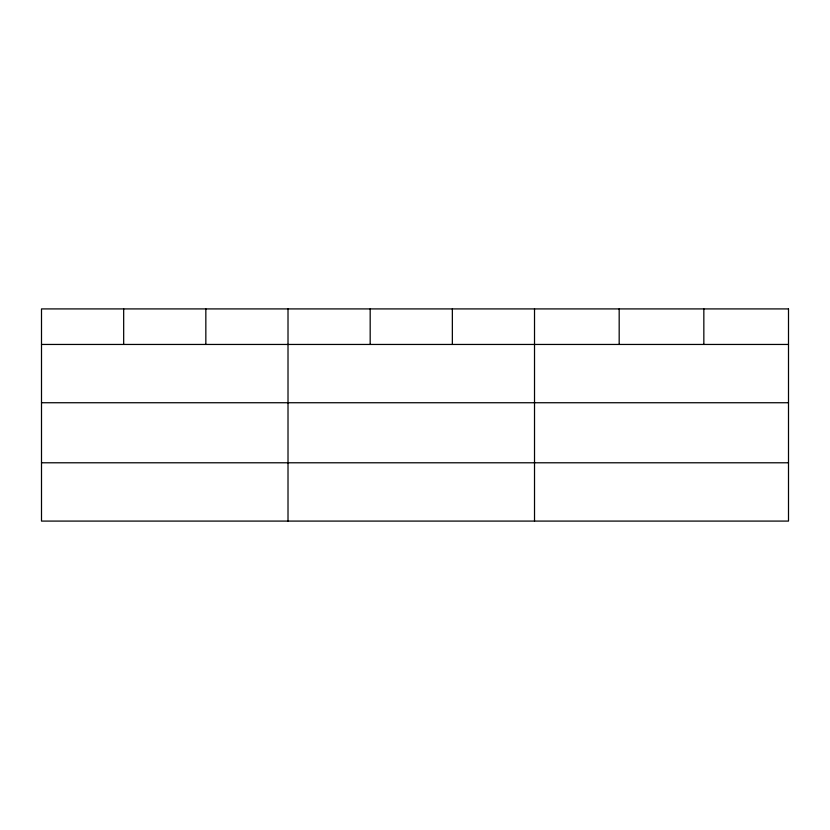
<?xml version="1.0" encoding="UTF-8"?>
<svg xmlns="http://www.w3.org/2000/svg" width="830" height="830" viewBox="0 0 830 830"><rect width="100%" height="100%" fill="white"/><g stroke="black" fill="none" stroke-linecap="round" stroke-linejoin="round"><path stroke-width="1.25" d="M41.5 344.45L788.5 344.45M41.5 402.737L788.5 402.737M41.5 462.787L788.5 462.787M703.84 308.916L703.84 344.45M619.18 308.916L619.18 344.45M534.52 308.916L534.52 521.084M452.35 308.916L452.35 344.45M370.18 308.916L370.18 344.45M288.01 308.916L288.01 521.084M205.84 308.916L205.84 344.45M123.67 308.916L123.67 344.45M788.5 308.916L41.5 308.916L41.5 521.084L788.5 521.084L788.5 308.916"/></g></svg>
